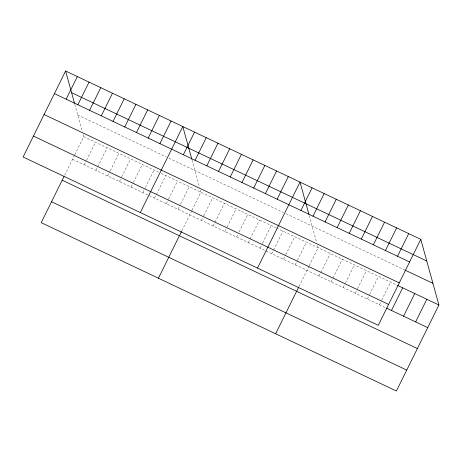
<?xml version="1.0" encoding="UTF-8"?>
<svg xmlns="http://www.w3.org/2000/svg" width="462" height="462" viewBox="0 0 462 462"><rect width="100%" height="100%" fill="white"/><g stroke="black" fill="none" stroke-linecap="round" stroke-linejoin="round"><path stroke-width="0.35" stroke-dasharray="2.31 1.73" d="M64.628 175.283L74.451 155.411M74.769 154.764L83.72 136.66L83.12 134.494M84.251 164.847L86.169 160.967M86.492 160.32L95.438 142.215M95.975 170.403L107.161 147.771M107.698 175.953L109.933 171.431M110.251 170.784L118.878 153.326M119.415 181.508L121.333 177.633M121.656 176.986L130.602 158.882M131.139 187.064L133.056 183.189M133.374 182.542L142.325 164.432M142.856 192.619L145.097 188.098M145.415 187.451L154.042 169.987M154.579 198.175L165.766 175.543M166.303 203.73L168.22 199.85M168.538 199.203L177.489 181.098M178.02 209.286L180.261 204.758M180.578 204.112L189.206 186.654M181.837 230.833L191.661 210.961M191.978 210.314L200.93 192.209L200.329 190.044M201.467 220.397L203.384 216.516M203.702 215.87L212.647 197.765M213.184 225.953L224.37 203.32M224.907 231.508L226.825 227.627M227.142 226.981L236.094 208.876M236.625 237.064L237.907 234.477M239.183 231.889L247.811 214.432M248.348 242.619L259.534 219.987M260.071 248.175L262.306 243.647M262.624 243L271.252 225.543M271.789 253.73L282.975 231.098M283.512 259.286L285.429 255.405M285.747 254.758L294.698 236.654M295.23 264.841L297.147 260.961M297.47 260.314L306.416 242.209M299.047 286.388L308.87 266.516M309.188 265.869L318.139 247.765L317.538 245.599M319.028 276.12L330.214 253.488M331.104 281.843L342.29 259.211M343.179 287.566L345.097 283.685M345.42 283.039L354.366 264.934M355.255 293.289L357.172 289.408M357.496 288.762L366.441 270.657M367.336 299.012L369.253 295.131M369.571 294.485L378.517 276.38M379.412 304.735L381.329 300.86M381.647 300.213L390.598 282.103M77.743 114.992L166.297 156.965M168.901 158.2L283.512 212.514M286.117 213.75L404.319 269.779M83.72 136.66L158.605 172.153M161.209 173.383L275.814 227.702M276.461 228.014L396.95 285.118M72.534 159.292L385.764 307.75M309.234 215.494L316.643 242.348M192.025 159.939L199.584 187.335M74.815 104.389L82.375 131.785"/><path stroke-width="0.69" d="M65.604 70.998L23.1 156.999L378.28 325.34L420.784 239.339L65.604 70.998L74.509 103.269M66.141 99.186L77.327 76.553M77.859 104.741L89.045 82.109M89.582 110.297L100.768 87.665M64.022 176.513L41.216 222.661L396.396 391.002L438.9 305.001L420.784 239.339M101.305 115.852L112.491 93.22M113.023 121.408L124.209 98.776M124.746 126.963L135.932 104.331M136.469 132.519L147.649 109.887M148.187 138.074L159.373 115.442M159.91 143.63L171.096 120.998M140.309 212.555L182.813 126.553L191.869 159.378M183.35 154.735L194.537 132.109M195.074 160.291L206.254 137.664M206.791 165.846L217.977 143.214M158.426 278.211L181.537 231.45M218.514 171.402L229.701 148.77M230.232 176.958L241.418 154.325M241.955 182.513L253.141 159.881M253.678 188.069L264.865 165.436M265.396 193.624L276.582 170.992M277.119 199.18L288.305 176.548M257.519 268.104L300.023 182.103L308.928 214.374M300.918 210.458L312.098 187.826M312.993 216.181L324.18 193.549M325.069 221.904L336.255 199.272M275.635 333.766L298.747 287M337.144 227.633L348.331 205.001M349.22 233.356L360.406 210.724M361.296 239.079L372.482 216.447M373.371 244.802L384.557 222.17M385.447 250.525L396.633 227.893M397.528 256.248L408.708 233.616M391.487 310.458L402.673 287.832M403.563 316.187L414.749 293.555M415.638 321.91L426.824 299.278M71.581 92.666L426.767 261.007M54.418 93.63L409.603 261.971M404.955 270.079L432.923 283.333M44.086 114.541L399.266 282.883M397.586 285.418L438.9 305.001M33.437 136.088L388.617 304.429M386.399 308.05L427.714 327.633M62.197 180.203L417.377 348.544M51.548 201.75L406.733 370.091"/></g></svg>
